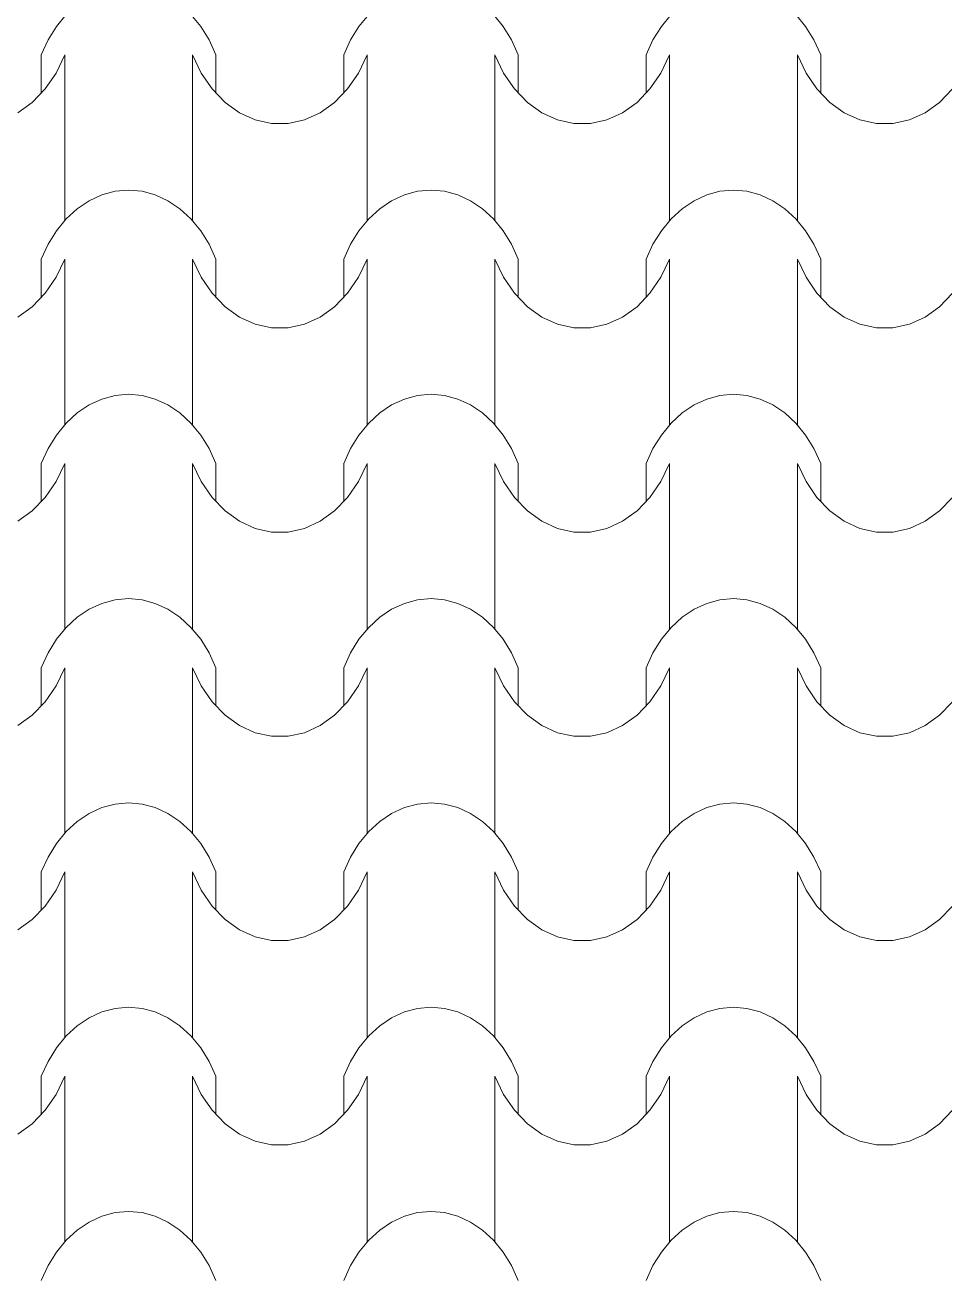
# Model space of a CAD drawing. Header units: millimetres. Extents: x 42452 to 2852333, y -419346 to 834876.
# Drawn here: x 2639261 to 2641314, y 663514 to 666303 of the extents above; entities that cross this region are included whole.
import ezdxf

# ---------------------------------------------------------------- set-up
doc = ezdxf.new("R2010")
doc.units = ezdxf.units.MM
doc.layers.add('M-2 keramitin shtrixi_Ном._пера__21_Pen_No__1', color=7, linetype='Continuous', lineweight=15)
doc.layers.add('memar', color=7, linetype='Continuous', lineweight=25)

# ---------------------------------------------------------------- blocks, each defined once
blk = doc.blocks.new('*X17')
at = {"layer": 'M-2 keramitin shtrixi_Ном._пера__21_Pen_No__1', "color": 7, "linetype": 'Continuous', "lineweight": 15}
for p, q in [((-247007.7, -1353532.8), (-246985.9, -1353506.2)), ((-246707.6, -1353506.2), (-246685.8, -1353532.8)), ((-246332.2, -1353532.8), (-246310.4, -1353506.2)), ((-246032, -1353506.2), (-246010.2, -1353532.8)), ((-245656.6, -1353532.8), (-245634.8, -1353506.2)), ((-245356.5, -1353506.2), (-245334.6, -1353532.8)), ((-247026.5, -1353563), (-247007.7, -1353532.8)), ((-246685.8, -1353532.8), (-246667, -1353563)), ((-246350.9, -1353563), (-246332.2, -1353532.8)), ((-246010.2, -1353532.8), (-245991.5, -1353563)), ((-245675.4, -1353563), (-245656.6, -1353532.8)), ((-245334.6, -1353532.8), (-245315.9, -1353563)), ((-247041.8, -1353596.3), (-247026.5, -1353563)), ((-246667, -1353563), (-246651.7, -1353596.3)), ((-246366.2, -1353596.3), (-246350.9, -1353563)), ((-245991.5, -1353563), (-245976.2, -1353596.3)), ((-245690.6, -1353596.3), (-245675.4, -1353563)), ((-245315.9, -1353563), (-245300.6, -1353596.3)), ((-247041.8, -1353681.3), (-247041.8, -1353596.3)), ((-246989.5, -1353596.3), (-247008.8, -1353636.8)), ((-246989.5, -1353781.3), (-246989.5, -1353596.3)), ((-246704, -1353781.3), (-246704, -1353596.3)), ((-246684.7, -1353636.8), (-246704, -1353596.3)), ((-246651.7, -1353681.3), (-246651.7, -1353596.3)), ((-246366.2, -1353681.3), (-246366.2, -1353596.3)), ((-246313.9, -1353596.3), (-246333.3, -1353636.8)), ((-246313.9, -1353781.3), (-246313.9, -1353596.3)), ((-246028.4, -1353781.3), (-246028.4, -1353596.3)), ((-246009.1, -1353636.8), (-246028.4, -1353596.3)), ((-245976.2, -1353681.3), (-245976.2, -1353596.3)), ((-245690.6, -1353681.3), (-245690.6, -1353596.3)), ((-245638.4, -1353596.3), (-245657.7, -1353636.8)), ((-245638.4, -1353781.3), (-245638.4, -1353596.3)), ((-245352.9, -1353781.3), (-245352.9, -1353596.3)), ((-245333.5, -1353636.8), (-245352.9, -1353596.3)), ((-245300.6, -1353681.3), (-245300.6, -1353596.3)), ((-247008.8, -1353636.8), (-247033.2, -1353672.5)), ((-246660.2, -1353672.5), (-246684.7, -1353636.8)), ((-246333.3, -1353636.8), (-246357.7, -1353672.5)), ((-245984.7, -1353672.5), (-246009.1, -1353636.8)), ((-245657.7, -1353636.8), (-245682.1, -1353672.5)), ((-245309.1, -1353672.5), (-245333.5, -1353636.8)), ((-247033.2, -1353672.5), (-247062.1, -1353702.4)), ((-246631.4, -1353702.4), (-246660.2, -1353672.5)), ((-246357.7, -1353672.5), (-246386.5, -1353702.4)), ((-245955.9, -1353702.4), (-245984.7, -1353672.5)), ((-245682.1, -1353672.5), (-245710.9, -1353702.4)), ((-245280.3, -1353702.4), (-245309.1, -1353672.5)), ((-245006.6, -1353672.5), (-245035.4, -1353702.4)), ((-247062.1, -1353702.4), (-247094.4, -1353725.6)), ((-246599.1, -1353725.6), (-246631.4, -1353702.4)), ((-246386.5, -1353702.4), (-246418.9, -1353725.6)), ((-245923.5, -1353725.6), (-245955.9, -1353702.4)), ((-245710.9, -1353702.4), (-245743.3, -1353725.6)), ((-245248, -1353725.6), (-245280.3, -1353702.4)), ((-245035.4, -1353702.4), (-245067.7, -1353725.6)), ((-246564.1, -1353741.5), (-246599.1, -1353725.6)), ((-246418.9, -1353725.6), (-246453.8, -1353741.5)), ((-245888.5, -1353741.5), (-245923.5, -1353725.6)), ((-245743.3, -1353725.6), (-245778.3, -1353741.5)), ((-245213, -1353741.5), (-245248, -1353725.6)), ((-245067.7, -1353725.6), (-245102.7, -1353741.5)), ((-246527.5, -1353749.6), (-246564.1, -1353741.5)), ((-246509, -1353749.6), (-246527.5, -1353749.6)), ((-246490.4, -1353749.6), (-246509, -1353749.6)), ((-246453.8, -1353741.5), (-246490.4, -1353749.6)), ((-245852, -1353749.6), (-245888.5, -1353741.5)), ((-245833.4, -1353749.6), (-245852, -1353749.6)), ((-245814.8, -1353749.6), (-245833.4, -1353749.6)), ((-245778.3, -1353741.5), (-245814.8, -1353749.6)), ((-245176.4, -1353749.6), (-245213, -1353741.5)), ((-245157.8, -1353749.6), (-245176.4, -1353749.6)), ((-245139.3, -1353749.6), (-245157.8, -1353749.6)), ((-245102.7, -1353741.5), (-245139.3, -1353749.6)), ((-246989.5, -1353966.4), (-246989.5, -1353781.3)), ((-246704, -1353966.4), (-246704, -1353781.3)), ((-246313.9, -1353966.4), (-246313.9, -1353781.3)), ((-246028.4, -1353966.4), (-246028.4, -1353781.3)), ((-245638.4, -1353966.4), (-245638.4, -1353781.3)), ((-245352.9, -1353966.4), (-245352.9, -1353781.3)), ((-246906.4, -1353908.9), (-246876.8, -1353901)), ((-246876.8, -1353901), (-246846.7, -1353898.3)), ((-246846.7, -1353898.3), (-246816.6, -1353901)), ((-246816.6, -1353901), (-246787.1, -1353908.9)), ((-246230.8, -1353908.9), (-246201.3, -1353901)), ((-246201.3, -1353901), (-246171.2, -1353898.3)), ((-246171.2, -1353898.3), (-246141.1, -1353901)), ((-246141.1, -1353901), (-246111.6, -1353908.9)), ((-245555.2, -1353908.9), (-245525.7, -1353901)), ((-245525.7, -1353901), (-245495.6, -1353898.3)), ((-245495.6, -1353898.3), (-245465.5, -1353901)), ((-245465.5, -1353901), (-245436, -1353908.9)), ((-246961.4, -1353940), (-246934.7, -1353922)), ((-246934.7, -1353922), (-246906.4, -1353908.9)), ((-246787.1, -1353908.9), (-246758.8, -1353922)), ((-246758.8, -1353922), (-246732.1, -1353940)), ((-246285.9, -1353940), (-246259.2, -1353922)), ((-246259.2, -1353922), (-246230.8, -1353908.9)), ((-246111.6, -1353908.9), (-246083.2, -1353922)), ((-246083.2, -1353922), (-246056.5, -1353940)), ((-245610.3, -1353940), (-245583.6, -1353922)), ((-245583.6, -1353922), (-245555.2, -1353908.9)), ((-245436, -1353908.9), (-245407.6, -1353922)), ((-245407.6, -1353922), (-245380.9, -1353940)), ((-247007.7, -1353989.1), (-246985.9, -1353962.5)), ((-246985.9, -1353962.5), (-246961.4, -1353940)), ((-246732.1, -1353940), (-246707.6, -1353962.5)), ((-246707.6, -1353962.5), (-246685.8, -1353989.1)), ((-246332.2, -1353989.1), (-246310.4, -1353962.5)), ((-246310.4, -1353962.5), (-246285.9, -1353940)), ((-246056.5, -1353940), (-246032, -1353962.5)), ((-246032, -1353962.5), (-246010.2, -1353989.1)), ((-245656.6, -1353989.1), (-245634.8, -1353962.5)), ((-245634.8, -1353962.5), (-245610.3, -1353940)), ((-245380.9, -1353940), (-245356.5, -1353962.5)), ((-245356.5, -1353962.5), (-245334.6, -1353989.1)), ((-247026.5, -1354019.4), (-247007.7, -1353989.1)), ((-246685.8, -1353989.1), (-246667, -1354019.4)), ((-246350.9, -1354019.4), (-246332.2, -1353989.1)), ((-246010.2, -1353989.1), (-245991.5, -1354019.4)), ((-245675.4, -1354019.4), (-245656.6, -1353989.1)), ((-245334.6, -1353989.1), (-245315.9, -1354019.4)), ((-247041.8, -1354052.6), (-247026.5, -1354019.4)), ((-246667, -1354019.4), (-246651.7, -1354052.6)), ((-246366.2, -1354052.6), (-246350.9, -1354019.4)), ((-245991.5, -1354019.4), (-245976.2, -1354052.6)), ((-245690.6, -1354052.6), (-245675.4, -1354019.4)), ((-245315.9, -1354019.4), (-245300.6, -1354052.6)), ((-247041.8, -1354137.7), (-247041.8, -1354052.6)), ((-246989.5, -1354052.6), (-247008.8, -1354093.1)), ((-246989.5, -1354237.7), (-246989.5, -1354052.6)), ((-246704, -1354237.7), (-246704, -1354052.6)), ((-246684.7, -1354093.1), (-246704, -1354052.6)), ((-246651.7, -1354137.7), (-246651.7, -1354052.6)), ((-246366.2, -1354137.7), (-246366.2, -1354052.6)), ((-246313.9, -1354052.6), (-246333.3, -1354093.1)), ((-246313.9, -1354237.7), (-246313.9, -1354052.6)), ((-246028.4, -1354237.7), (-246028.4, -1354052.6)), ((-246009.1, -1354093.1), (-246028.4, -1354052.6)), ((-245976.2, -1354137.7), (-245976.2, -1354052.6)), ((-245690.6, -1354137.7), (-245690.6, -1354052.6)), ((-245638.4, -1354052.6), (-245657.7, -1354093.1)), ((-245638.4, -1354237.7), (-245638.4, -1354052.6)), ((-245352.9, -1354237.7), (-245352.9, -1354052.6)), ((-245333.5, -1354093.1), (-245352.9, -1354052.6)), ((-245300.6, -1354137.7), (-245300.6, -1354052.6)), ((-247008.8, -1354093.1), (-247033.2, -1354128.8)), ((-246660.2, -1354128.8), (-246684.7, -1354093.1)), ((-246333.3, -1354093.1), (-246357.7, -1354128.8)), ((-245984.7, -1354128.8), (-246009.1, -1354093.1)), ((-245657.7, -1354093.1), (-245682.1, -1354128.8)), ((-245309.1, -1354128.8), (-245333.5, -1354093.1)), ((-247033.2, -1354128.8), (-247062.1, -1354158.8)), ((-246631.4, -1354158.8), (-246660.2, -1354128.8)), ((-246357.7, -1354128.8), (-246386.5, -1354158.8)), ((-245955.9, -1354158.8), (-245984.7, -1354128.8)), ((-245682.1, -1354128.8), (-245710.9, -1354158.8)), ((-245280.3, -1354158.8), (-245309.1, -1354128.8)), ((-245006.6, -1354128.8), (-245035.4, -1354158.8)), ((-247062.1, -1354158.8), (-247094.4, -1354182)), ((-246599.1, -1354182), (-246631.4, -1354158.8)), ((-246564.1, -1354197.9), (-246599.1, -1354182)), ((-246418.9, -1354182), (-246453.8, -1354197.9)), ((-246386.5, -1354158.8), (-246418.9, -1354182)), ((-245923.5, -1354182), (-245955.9, -1354158.8)), ((-245888.5, -1354197.9), (-245923.5, -1354182)), ((-245743.3, -1354182), (-245778.3, -1354197.9)), ((-245710.9, -1354158.8), (-245743.3, -1354182)), ((-245248, -1354182), (-245280.3, -1354158.8)), ((-245213, -1354197.9), (-245248, -1354182)), ((-245067.7, -1354182), (-245102.7, -1354197.9)), ((-245035.4, -1354158.8), (-245067.7, -1354182)), ((-246527.5, -1354205.9), (-246564.1, -1354197.9)), ((-246509, -1354205.9), (-246527.5, -1354205.9)), ((-246490.4, -1354205.9), (-246509, -1354205.9)), ((-246453.8, -1354197.9), (-246490.4, -1354205.9)), ((-245852, -1354205.9), (-245888.5, -1354197.9)), ((-245833.4, -1354205.9), (-245852, -1354205.9)), ((-245814.8, -1354205.9), (-245833.4, -1354205.9)), ((-245778.3, -1354197.9), (-245814.8, -1354205.9)), ((-245176.4, -1354205.9), (-245213, -1354197.9)), ((-245157.8, -1354205.9), (-245176.4, -1354205.9)), ((-245139.3, -1354205.9), (-245157.8, -1354205.9)), ((-245102.7, -1354197.9), (-245139.3, -1354205.9)), ((-246989.5, -1354422.8), (-246989.5, -1354237.7)), ((-246704, -1354422.8), (-246704, -1354237.7)), ((-246313.9, -1354422.8), (-246313.9, -1354237.7)), ((-246028.4, -1354422.8), (-246028.4, -1354237.7)), ((-245638.4, -1354422.8), (-245638.4, -1354237.7)), ((-245352.9, -1354422.8), (-245352.9, -1354237.7)), ((-246961.4, -1354396.3), (-246934.7, -1354378.4)), ((-246934.7, -1354378.4), (-246906.4, -1354365.3)), ((-246906.4, -1354365.3), (-246876.8, -1354357.3)), ((-246876.8, -1354357.3), (-246846.7, -1354354.6)), ((-246846.7, -1354354.6), (-246816.6, -1354357.3)), ((-246816.6, -1354357.3), (-246787.1, -1354365.3)), ((-246787.1, -1354365.3), (-246758.8, -1354378.4)), ((-246758.8, -1354378.4), (-246732.1, -1354396.3)), ((-246285.9, -1354396.3), (-246259.2, -1354378.4)), ((-246259.2, -1354378.4), (-246230.8, -1354365.3)), ((-246230.8, -1354365.3), (-246201.3, -1354357.3)), ((-246201.3, -1354357.3), (-246171.2, -1354354.6)), ((-246171.2, -1354354.6), (-246141.1, -1354357.3)), ((-246141.1, -1354357.3), (-246111.6, -1354365.3)), ((-246111.6, -1354365.3), (-246083.2, -1354378.4)), ((-246083.2, -1354378.4), (-246056.5, -1354396.3)), ((-245610.3, -1354396.3), (-245583.6, -1354378.4)), ((-245583.6, -1354378.4), (-245555.2, -1354365.3)), ((-245555.2, -1354365.3), (-245525.7, -1354357.3)), ((-245525.7, -1354357.3), (-245495.6, -1354354.6)), ((-245495.6, -1354354.6), (-245465.5, -1354357.3)), ((-245465.5, -1354357.3), (-245436, -1354365.3)), ((-245436, -1354365.3), (-245407.6, -1354378.4)), ((-245407.6, -1354378.4), (-245380.9, -1354396.3)), ((-246985.9, -1354418.9), (-246961.4, -1354396.3)), ((-246732.1, -1354396.3), (-246707.6, -1354418.9)), ((-246310.4, -1354418.9), (-246285.9, -1354396.3)), ((-246056.5, -1354396.3), (-246032, -1354418.9)), ((-245634.8, -1354418.9), (-245610.3, -1354396.3)), ((-245380.9, -1354396.3), (-245356.5, -1354418.9)), ((-247007.7, -1354445.5), (-246985.9, -1354418.9)), ((-246707.6, -1354418.9), (-246685.8, -1354445.5)), ((-246332.2, -1354445.5), (-246310.4, -1354418.9)), ((-246032, -1354418.9), (-246010.2, -1354445.5)), ((-245656.6, -1354445.5), (-245634.8, -1354418.9)), ((-245356.5, -1354418.9), (-245334.6, -1354445.5)), ((-247026.5, -1354475.7), (-247007.7, -1354445.5)), ((-246685.8, -1354445.5), (-246667, -1354475.7)), ((-246350.9, -1354475.7), (-246332.2, -1354445.5)), ((-246010.2, -1354445.5), (-245991.5, -1354475.7)), ((-245675.4, -1354475.7), (-245656.6, -1354445.5)), ((-245334.6, -1354445.5), (-245315.9, -1354475.7)), ((-247041.8, -1354509), (-247026.5, -1354475.7)), ((-246667, -1354475.7), (-246651.7, -1354509)), ((-246366.2, -1354509), (-246350.9, -1354475.7)), ((-245991.5, -1354475.7), (-245976.2, -1354509)), ((-245690.6, -1354509), (-245675.4, -1354475.7)), ((-245315.9, -1354475.7), (-245300.6, -1354509)), ((-247041.8, -1354594), (-247041.8, -1354509)), ((-246989.5, -1354509), (-247008.8, -1354549.5)), ((-246989.5, -1354694), (-246989.5, -1354509)), ((-246704, -1354694), (-246704, -1354509)), ((-246684.7, -1354549.5), (-246704, -1354509)), ((-246651.7, -1354594), (-246651.7, -1354509)), ((-246366.2, -1354594), (-246366.2, -1354509)), ((-246313.9, -1354509), (-246333.3, -1354549.5)), ((-246313.9, -1354694), (-246313.9, -1354509)), ((-246028.4, -1354694), (-246028.4, -1354509)), ((-246009.1, -1354549.5), (-246028.4, -1354509)), ((-245976.2, -1354594), (-245976.2, -1354509)), ((-245690.6, -1354594), (-245690.6, -1354509)), ((-245638.4, -1354509), (-245657.7, -1354549.5)), ((-245638.4, -1354694), (-245638.4, -1354509)), ((-245352.9, -1354694), (-245352.9, -1354509)), ((-245333.5, -1354549.5), (-245352.9, -1354509)), ((-245300.6, -1354594), (-245300.6, -1354509)), ((-247008.8, -1354549.5), (-247033.2, -1354585.2)), ((-246660.2, -1354585.2), (-246684.7, -1354549.5)), ((-246333.3, -1354549.5), (-246357.7, -1354585.2)), ((-245984.7, -1354585.2), (-246009.1, -1354549.5)), ((-245657.7, -1354549.5), (-245682.1, -1354585.2)), ((-245309.1, -1354585.2), (-245333.5, -1354549.5)), ((-247033.2, -1354585.2), (-247062.1, -1354615.1)), ((-246631.4, -1354615.1), (-246660.2, -1354585.2)), ((-246357.7, -1354585.2), (-246386.5, -1354615.1)), ((-245955.9, -1354615.1), (-245984.7, -1354585.2)), ((-245682.1, -1354585.2), (-245710.9, -1354615.1)), ((-245280.3, -1354615.1), (-245309.1, -1354585.2)), ((-245006.6, -1354585.2), (-245035.4, -1354615.1)), ((-247062.1, -1354615.1), (-247094.4, -1354638.3)), ((-246599.1, -1354638.3), (-246631.4, -1354615.1)), ((-246386.5, -1354615.1), (-246418.9, -1354638.3)), ((-245923.5, -1354638.3), (-245955.9, -1354615.1)), ((-245710.9, -1354615.1), (-245743.3, -1354638.3)), ((-245248, -1354638.3), (-245280.3, -1354615.1)), ((-245035.4, -1354615.1), (-245067.7, -1354638.3)), ((-246564.1, -1354654.2), (-246599.1, -1354638.3)), ((-246527.5, -1354662.3), (-246564.1, -1354654.2)), ((-246453.8, -1354654.2), (-246490.4, -1354662.3)), ((-246418.9, -1354638.3), (-246453.8, -1354654.2)), ((-245888.5, -1354654.2), (-245923.5, -1354638.3)), ((-245852, -1354662.3), (-245888.5, -1354654.2)), ((-245778.3, -1354654.2), (-245814.8, -1354662.3)), ((-245743.3, -1354638.3), (-245778.3, -1354654.2)), ((-245213, -1354654.2), (-245248, -1354638.3)), ((-245176.4, -1354662.3), (-245213, -1354654.2)), ((-245102.7, -1354654.2), (-245139.3, -1354662.3)), ((-245067.7, -1354638.3), (-245102.7, -1354654.2)), ((-246509, -1354662.3), (-246527.5, -1354662.3)), ((-246490.4, -1354662.3), (-246509, -1354662.3)), ((-245833.4, -1354662.3), (-245852, -1354662.3)), ((-245814.8, -1354662.3), (-245833.4, -1354662.3)), ((-245157.8, -1354662.3), (-245176.4, -1354662.3)), ((-245139.3, -1354662.3), (-245157.8, -1354662.3)), ((-246989.5, -1354879.1), (-246989.5, -1354694)), ((-246704, -1354879.1), (-246704, -1354694)), ((-246313.9, -1354879.1), (-246313.9, -1354694)), ((-246028.4, -1354879.1), (-246028.4, -1354694)), ((-245638.4, -1354879.1), (-245638.4, -1354694)), ((-245352.9, -1354879.1), (-245352.9, -1354694)), ((-246934.7, -1354834.7), (-246906.4, -1354821.6)), ((-246906.4, -1354821.6), (-246876.8, -1354813.7)), ((-246876.8, -1354813.7), (-246846.7, -1354811)), ((-246846.7, -1354811), (-246816.6, -1354813.7)), ((-246816.6, -1354813.7), (-246787.1, -1354821.6)), ((-246787.1, -1354821.6), (-246758.8, -1354834.7)), ((-246259.2, -1354834.7), (-246230.8, -1354821.6)), ((-246230.8, -1354821.6), (-246201.3, -1354813.7)), ((-246201.3, -1354813.7), (-246171.2, -1354811)), ((-246171.2, -1354811), (-246141.1, -1354813.7)), ((-246141.1, -1354813.7), (-246111.6, -1354821.6)), ((-246111.6, -1354821.6), (-246083.2, -1354834.7)), ((-245583.6, -1354834.7), (-245555.2, -1354821.6)), ((-245555.2, -1354821.6), (-245525.7, -1354813.7)), ((-245525.7, -1354813.7), (-245495.6, -1354811)), ((-245495.6, -1354811), (-245465.5, -1354813.7)), ((-245465.5, -1354813.7), (-245436, -1354821.6)), ((-245436, -1354821.6), (-245407.6, -1354834.7)), ((-246985.9, -1354875.2), (-246961.4, -1354852.7)), ((-246961.4, -1354852.7), (-246934.7, -1354834.7)), ((-246758.8, -1354834.7), (-246732.1, -1354852.7)), ((-246732.1, -1354852.7), (-246707.6, -1354875.2)), ((-246310.4, -1354875.2), (-246285.9, -1354852.7)), ((-246285.9, -1354852.7), (-246259.2, -1354834.7)), ((-246083.2, -1354834.7), (-246056.5, -1354852.7)), ((-246056.5, -1354852.7), (-246032, -1354875.2)), ((-245634.8, -1354875.2), (-245610.3, -1354852.7)), ((-245610.3, -1354852.7), (-245583.6, -1354834.7)), ((-245407.6, -1354834.7), (-245380.9, -1354852.7)), ((-245380.9, -1354852.7), (-245356.5, -1354875.2)), ((-247007.7, -1354901.8), (-246985.9, -1354875.2)), ((-246707.6, -1354875.2), (-246685.8, -1354901.8)), ((-246332.2, -1354901.8), (-246310.4, -1354875.2)), ((-246032, -1354875.2), (-246010.2, -1354901.8)), ((-245656.6, -1354901.8), (-245634.8, -1354875.2)), ((-245356.5, -1354875.2), (-245334.6, -1354901.8)), ((-247026.5, -1354932.1), (-247007.7, -1354901.8)), ((-246685.8, -1354901.8), (-246667, -1354932.1)), ((-246350.9, -1354932.1), (-246332.2, -1354901.8)), ((-246010.2, -1354901.8), (-245991.5, -1354932.1)), ((-245675.4, -1354932.1), (-245656.6, -1354901.8)), ((-245334.6, -1354901.8), (-245315.9, -1354932.1)), ((-247041.8, -1354965.3), (-247026.5, -1354932.1)), ((-246667, -1354932.1), (-246651.7, -1354965.3)), ((-246366.2, -1354965.3), (-246350.9, -1354932.1)), ((-245991.5, -1354932.1), (-245976.2, -1354965.3)), ((-245690.6, -1354965.3), (-245675.4, -1354932.1)), ((-245315.9, -1354932.1), (-245300.6, -1354965.3)), ((-247041.8, -1355050.4), (-247041.8, -1354965.3)), ((-246989.5, -1354965.3), (-247008.8, -1355005.8)), ((-246989.5, -1355150.4), (-246989.5, -1354965.3)), ((-246704, -1355150.4), (-246704, -1354965.3)), ((-246684.7, -1355005.8), (-246704, -1354965.3)), ((-246651.7, -1355050.4), (-246651.7, -1354965.3)), ((-246366.2, -1355050.4), (-246366.2, -1354965.3)), ((-246313.9, -1354965.3), (-246333.3, -1355005.8)), ((-246313.9, -1355150.4), (-246313.9, -1354965.3)), ((-246028.4, -1355150.4), (-246028.4, -1354965.3)), ((-246009.1, -1355005.8), (-246028.4, -1354965.3)), ((-245976.2, -1355050.4), (-245976.2, -1354965.3)), ((-245690.6, -1355050.4), (-245690.6, -1354965.3)), ((-245638.4, -1354965.3), (-245657.7, -1355005.8)), ((-245638.4, -1355150.4), (-245638.4, -1354965.3)), ((-245352.9, -1355150.4), (-245352.9, -1354965.3)), ((-245333.5, -1355005.8), (-245352.9, -1354965.3)), ((-245300.6, -1355050.4), (-245300.6, -1354965.3)), ((-247008.8, -1355005.8), (-247033.2, -1355041.5)), ((-246660.2, -1355041.5), (-246684.7, -1355005.8)), ((-246333.3, -1355005.8), (-246357.7, -1355041.5)), ((-245984.7, -1355041.5), (-246009.1, -1355005.8)), ((-245657.7, -1355005.8), (-245682.1, -1355041.5)), ((-245309.1, -1355041.5), (-245333.5, -1355005.8)), ((-247033.2, -1355041.5), (-247062.1, -1355071.5)), ((-246631.4, -1355071.5), (-246660.2, -1355041.5)), ((-246357.7, -1355041.5), (-246386.5, -1355071.5)), ((-245955.9, -1355071.5), (-245984.7, -1355041.5)), ((-245682.1, -1355041.5), (-245710.9, -1355071.5)), ((-245280.3, -1355071.5), (-245309.1, -1355041.5)), ((-245006.6, -1355041.5), (-245035.4, -1355071.5)), ((-247062.1, -1355071.5), (-247094.4, -1355094.7)), ((-246599.1, -1355094.7), (-246631.4, -1355071.5)), ((-246386.5, -1355071.5), (-246418.9, -1355094.7)), ((-245923.5, -1355094.7), (-245955.9, -1355071.5)), ((-245710.9, -1355071.5), (-245743.3, -1355094.7)), ((-245248, -1355094.7), (-245280.3, -1355071.5)), ((-245035.4, -1355071.5), (-245067.7, -1355094.7)), ((-246564.1, -1355110.6), (-246599.1, -1355094.7)), ((-246418.9, -1355094.7), (-246453.8, -1355110.6)), ((-245888.5, -1355110.6), (-245923.5, -1355094.7)), ((-245743.3, -1355094.7), (-245778.3, -1355110.6)), ((-245213, -1355110.6), (-245248, -1355094.7)), ((-245067.7, -1355094.7), (-245102.7, -1355110.6)), ((-246527.5, -1355118.6), (-246564.1, -1355110.6)), ((-246509, -1355118.6), (-246527.5, -1355118.6)), ((-246490.4, -1355118.6), (-246509, -1355118.6)), ((-246453.8, -1355110.6), (-246490.4, -1355118.6)), ((-245852, -1355118.6), (-245888.5, -1355110.6)), ((-245833.4, -1355118.6), (-245852, -1355118.6)), ((-245814.8, -1355118.6), (-245833.4, -1355118.6)), ((-245778.3, -1355110.6), (-245814.8, -1355118.6)), ((-245176.4, -1355118.6), (-245213, -1355110.6)), ((-245157.8, -1355118.6), (-245176.4, -1355118.6)), ((-245139.3, -1355118.6), (-245157.8, -1355118.6)), ((-245102.7, -1355110.6), (-245139.3, -1355118.6)), ((-246989.5, -1355335.5), (-246989.5, -1355150.4)), ((-246704, -1355335.5), (-246704, -1355150.4)), ((-246313.9, -1355335.5), (-246313.9, -1355150.4)), ((-246028.4, -1355335.5), (-246028.4, -1355150.4)), ((-245638.4, -1355335.5), (-245638.4, -1355150.4)), ((-245352.9, -1355335.5), (-245352.9, -1355150.4)), ((-246906.4, -1355278), (-246876.8, -1355270)), ((-246876.8, -1355270), (-246846.7, -1355267.3)), ((-246846.7, -1355267.3), (-246816.6, -1355270)), ((-246816.6, -1355270), (-246787.1, -1355278)), ((-246230.8, -1355278), (-246201.3, -1355270)), ((-246201.3, -1355270), (-246171.2, -1355267.3)), ((-246171.2, -1355267.3), (-246141.1, -1355270)), ((-246141.1, -1355270), (-246111.6, -1355278)), ((-245555.2, -1355278), (-245525.7, -1355270)), ((-245525.7, -1355270), (-245495.6, -1355267.3)), ((-245495.6, -1355267.3), (-245465.5, -1355270)), ((-245465.5, -1355270), (-245436, -1355278)), ((-246961.4, -1355309), (-246934.7, -1355291.1)), ((-246934.7, -1355291.1), (-246906.4, -1355278)), ((-246787.1, -1355278), (-246758.8, -1355291.1)), ((-246758.8, -1355291.1), (-246732.1, -1355309)), ((-246285.9, -1355309), (-246259.2, -1355291.1)), ((-246259.2, -1355291.1), (-246230.8, -1355278)), ((-246111.6, -1355278), (-246083.2, -1355291.1)), ((-246083.2, -1355291.1), (-246056.5, -1355309)), ((-245610.3, -1355309), (-245583.6, -1355291.1)), ((-245583.6, -1355291.1), (-245555.2, -1355278)), ((-245436, -1355278), (-245407.6, -1355291.1)), ((-245407.6, -1355291.1), (-245380.9, -1355309)), ((-246985.9, -1355331.6), (-246961.4, -1355309)), ((-246732.1, -1355309), (-246707.6, -1355331.6)), ((-246310.4, -1355331.6), (-246285.9, -1355309)), ((-246056.5, -1355309), (-246032, -1355331.6)), ((-245634.8, -1355331.6), (-245610.3, -1355309)), ((-245380.9, -1355309), (-245356.5, -1355331.6)), ((-247007.7, -1355358.2), (-246985.9, -1355331.6)), ((-246707.6, -1355331.6), (-246685.8, -1355358.2)), ((-246332.2, -1355358.2), (-246310.4, -1355331.6)), ((-246032, -1355331.6), (-246010.2, -1355358.2)), ((-245656.6, -1355358.2), (-245634.8, -1355331.6)), ((-245356.5, -1355331.6), (-245334.6, -1355358.2)), ((-247026.5, -1355388.4), (-247007.7, -1355358.2)), ((-246685.8, -1355358.2), (-246667, -1355388.4)), ((-246350.9, -1355388.4), (-246332.2, -1355358.2)), ((-246010.2, -1355358.2), (-245991.5, -1355388.4)), ((-245675.4, -1355388.4), (-245656.6, -1355358.2)), ((-245334.6, -1355358.2), (-245315.9, -1355388.4)), ((-247041.8, -1355421.7), (-247026.5, -1355388.4)), ((-246667, -1355388.4), (-246651.7, -1355421.7)), ((-246366.2, -1355421.7), (-246350.9, -1355388.4)), ((-245991.5, -1355388.4), (-245976.2, -1355421.7)), ((-245690.6, -1355421.7), (-245675.4, -1355388.4)), ((-245315.9, -1355388.4), (-245300.6, -1355421.7)), ((-247041.8, -1355506.7), (-247041.8, -1355421.7)), ((-246989.5, -1355421.7), (-247008.8, -1355462.2)), ((-246989.5, -1355606.7), (-246989.5, -1355421.7)), ((-246704, -1355606.7), (-246704, -1355421.7)), ((-246684.7, -1355462.2), (-246704, -1355421.7)), ((-246651.7, -1355506.7), (-246651.7, -1355421.7)), ((-246366.2, -1355506.7), (-246366.2, -1355421.7)), ((-246313.9, -1355421.7), (-246333.3, -1355462.2)), ((-246313.9, -1355606.7), (-246313.9, -1355421.7)), ((-246028.4, -1355606.7), (-246028.4, -1355421.7)), ((-246009.1, -1355462.2), (-246028.4, -1355421.7)), ((-245976.2, -1355506.7), (-245976.2, -1355421.7)), ((-245690.6, -1355506.7), (-245690.6, -1355421.7)), ((-245638.4, -1355421.7), (-245657.7, -1355462.2)), ((-245638.4, -1355606.7), (-245638.4, -1355421.7)), ((-245352.9, -1355606.7), (-245352.9, -1355421.7)), ((-245333.5, -1355462.2), (-245352.9, -1355421.7)), ((-245300.6, -1355506.7), (-245300.6, -1355421.7)), ((-247008.8, -1355462.2), (-247033.2, -1355497.9)), ((-246660.2, -1355497.9), (-246684.7, -1355462.2)), ((-246333.3, -1355462.2), (-246357.7, -1355497.9)), ((-245984.7, -1355497.9), (-246009.1, -1355462.2)), ((-245657.7, -1355462.2), (-245682.1, -1355497.9)), ((-245309.1, -1355497.9), (-245333.5, -1355462.2)), ((-247033.2, -1355497.9), (-247062.1, -1355527.8)), ((-246631.4, -1355527.8), (-246660.2, -1355497.9)), ((-246357.7, -1355497.9), (-246386.5, -1355527.8)), ((-245955.9, -1355527.8), (-245984.7, -1355497.9)), ((-245682.1, -1355497.9), (-245710.9, -1355527.8)), ((-245280.3, -1355527.8), (-245309.1, -1355497.9)), ((-245006.6, -1355497.9), (-245035.4, -1355527.8)), ((-247062.1, -1355527.8), (-247094.4, -1355551)), ((-246599.1, -1355551), (-246631.4, -1355527.8)), ((-246564.1, -1355566.9), (-246599.1, -1355551)), ((-246418.9, -1355551), (-246453.8, -1355566.9)), ((-246386.5, -1355527.8), (-246418.9, -1355551)), ((-245923.5, -1355551), (-245955.9, -1355527.8)), ((-245888.5, -1355566.9), (-245923.5, -1355551)), ((-245743.3, -1355551), (-245778.3, -1355566.9)), ((-245710.9, -1355527.8), (-245743.3, -1355551)), ((-245248, -1355551), (-245280.3, -1355527.8)), ((-245213, -1355566.9), (-245248, -1355551)), ((-245067.7, -1355551), (-245102.7, -1355566.9)), ((-245035.4, -1355527.8), (-245067.7, -1355551)), ((-246527.5, -1355575), (-246564.1, -1355566.9)), ((-246509, -1355575), (-246527.5, -1355575)), ((-246490.4, -1355575), (-246509, -1355575)), ((-246453.8, -1355566.9), (-246490.4, -1355575)), ((-245852, -1355575), (-245888.5, -1355566.9)), ((-245833.4, -1355575), (-245852, -1355575)), ((-245814.8, -1355575), (-245833.4, -1355575)), ((-245778.3, -1355566.9), (-245814.8, -1355575)), ((-245176.4, -1355575), (-245213, -1355566.9)), ((-245157.8, -1355575), (-245176.4, -1355575)), ((-245139.3, -1355575), (-245157.8, -1355575)), ((-245102.7, -1355566.9), (-245139.3, -1355575)), ((-246989.5, -1355791.8), (-246989.5, -1355606.7)), ((-246704, -1355791.8), (-246704, -1355606.7)), ((-246313.9, -1355791.8), (-246313.9, -1355606.7)), ((-246028.4, -1355791.8), (-246028.4, -1355606.7)), ((-245638.4, -1355791.8), (-245638.4, -1355606.7)), ((-245352.9, -1355791.8), (-245352.9, -1355606.7)), ((-246934.7, -1355747.4), (-246906.4, -1355734.3)), ((-246906.4, -1355734.3), (-246876.8, -1355726.4)), ((-246876.8, -1355726.4), (-246846.7, -1355723.7)), ((-246846.7, -1355723.7), (-246816.6, -1355726.4)), ((-246816.6, -1355726.4), (-246787.1, -1355734.3)), ((-246787.1, -1355734.3), (-246758.8, -1355747.4)), ((-246259.2, -1355747.4), (-246230.8, -1355734.3)), ((-246230.8, -1355734.3), (-246201.3, -1355726.4)), ((-246201.3, -1355726.4), (-246171.2, -1355723.7)), ((-246171.2, -1355723.7), (-246141.1, -1355726.4)), ((-246141.1, -1355726.4), (-246111.6, -1355734.3)), ((-246111.6, -1355734.3), (-246083.2, -1355747.4)), ((-245583.6, -1355747.4), (-245555.2, -1355734.3)), ((-245555.2, -1355734.3), (-245525.7, -1355726.4)), ((-245525.7, -1355726.4), (-245495.6, -1355723.7)), ((-245495.6, -1355723.7), (-245465.5, -1355726.4)), ((-245465.5, -1355726.4), (-245436, -1355734.3)), ((-245436, -1355734.3), (-245407.6, -1355747.4)), ((-246985.9, -1355787.9), (-246961.4, -1355765.4)), ((-246961.4, -1355765.4), (-246934.7, -1355747.4)), ((-246758.8, -1355747.4), (-246732.1, -1355765.4)), ((-246732.1, -1355765.4), (-246707.6, -1355787.9)), ((-246310.4, -1355787.9), (-246285.9, -1355765.4)), ((-246285.9, -1355765.4), (-246259.2, -1355747.4)), ((-246083.2, -1355747.4), (-246056.5, -1355765.4)), ((-246056.5, -1355765.4), (-246032, -1355787.9)), ((-245634.8, -1355787.9), (-245610.3, -1355765.4)), ((-245610.3, -1355765.4), (-245583.6, -1355747.4)), ((-245407.6, -1355747.4), (-245380.9, -1355765.4)), ((-245380.9, -1355765.4), (-245356.5, -1355787.9)), ((-247007.7, -1355814.5), (-246985.9, -1355787.9)), ((-246707.6, -1355787.9), (-246685.8, -1355814.5)), ((-246332.2, -1355814.5), (-246310.4, -1355787.9)), ((-246032, -1355787.9), (-246010.2, -1355814.5)), ((-245656.6, -1355814.5), (-245634.8, -1355787.9)), ((-245356.5, -1355787.9), (-245334.6, -1355814.5)), ((-247026.5, -1355844.8), (-247007.7, -1355814.5)), ((-246685.8, -1355814.5), (-246667, -1355844.8)), ((-246350.9, -1355844.8), (-246332.2, -1355814.5)), ((-246010.2, -1355814.5), (-245991.5, -1355844.8)), ((-245675.4, -1355844.8), (-245656.6, -1355814.5)), ((-245334.6, -1355814.5), (-245315.9, -1355844.8)), ((-247041.8, -1355878), (-247026.5, -1355844.8)), ((-246667, -1355844.8), (-246651.7, -1355878)), ((-246366.2, -1355878), (-246350.9, -1355844.8)), ((-245991.5, -1355844.8), (-245976.2, -1355878)), ((-245690.6, -1355878), (-245675.4, -1355844.8)), ((-245315.9, -1355844.8), (-245300.6, -1355878)), ((-247041.8, -1355963.1), (-247041.8, -1355878)), ((-246989.5, -1355878), (-247008.8, -1355918.5)), ((-246989.5, -1356063.1), (-246989.5, -1355878)), ((-246704, -1356063.1), (-246704, -1355878)), ((-246684.7, -1355918.5), (-246704, -1355878)), ((-246651.7, -1355963.1), (-246651.7, -1355878)), ((-246366.2, -1355963.1), (-246366.2, -1355878)), ((-246313.9, -1355878), (-246333.3, -1355918.5)), ((-246313.9, -1356063.1), (-246313.9, -1355878)), ((-246028.4, -1356063.1), (-246028.4, -1355878)), ((-246009.1, -1355918.5), (-246028.4, -1355878)), ((-245976.2, -1355963.1), (-245976.2, -1355878)), ((-245690.6, -1355963.1), (-245690.6, -1355878)), ((-245638.4, -1355878), (-245657.7, -1355918.5)), ((-245638.4, -1356063.1), (-245638.4, -1355878)), ((-245352.9, -1356063.1), (-245352.9, -1355878)), ((-245333.5, -1355918.5), (-245352.9, -1355878)), ((-245300.6, -1355963.1), (-245300.6, -1355878)), ((-247008.8, -1355918.5), (-247033.2, -1355954.2)), ((-246660.2, -1355954.2), (-246684.7, -1355918.5)), ((-246333.3, -1355918.5), (-246357.7, -1355954.2)), ((-245984.7, -1355954.2), (-246009.1, -1355918.5)), ((-245657.7, -1355918.5), (-245682.1, -1355954.2)), ((-245309.1, -1355954.2), (-245333.5, -1355918.5)), ((-247033.2, -1355954.2), (-247062.1, -1355984.2)), ((-246631.4, -1355984.2), (-246660.2, -1355954.2)), ((-246357.7, -1355954.2), (-246386.5, -1355984.2)), ((-245955.9, -1355984.2), (-245984.7, -1355954.2)), ((-245682.1, -1355954.2), (-245710.9, -1355984.2)), ((-245280.3, -1355984.2), (-245309.1, -1355954.2)), ((-245006.6, -1355954.2), (-245035.4, -1355984.2)), ((-247062.1, -1355984.2), (-247094.4, -1356007.4)), ((-246599.1, -1356007.4), (-246631.4, -1355984.2)), ((-246386.5, -1355984.2), (-246418.9, -1356007.4)), ((-245923.5, -1356007.4), (-245955.9, -1355984.2)), ((-245710.9, -1355984.2), (-245743.3, -1356007.4)), ((-245248, -1356007.4), (-245280.3, -1355984.2)), ((-245035.4, -1355984.2), (-245067.7, -1356007.4)), ((-246564.1, -1356023.3), (-246599.1, -1356007.4)), ((-246527.5, -1356031.3), (-246564.1, -1356023.3)), ((-246453.8, -1356023.3), (-246490.4, -1356031.3)), ((-246418.9, -1356007.4), (-246453.8, -1356023.3)), ((-245888.5, -1356023.3), (-245923.5, -1356007.4)), ((-245852, -1356031.3), (-245888.5, -1356023.3)), ((-245778.3, -1356023.3), (-245814.8, -1356031.3)), ((-245743.3, -1356007.4), (-245778.3, -1356023.3)), ((-245213, -1356023.3), (-245248, -1356007.4)), ((-245176.4, -1356031.3), (-245213, -1356023.3)), ((-245102.7, -1356023.3), (-245139.3, -1356031.3)), ((-245067.7, -1356007.4), (-245102.7, -1356023.3)), ((-246509, -1356031.3), (-246527.5, -1356031.3)), ((-246490.4, -1356031.3), (-246509, -1356031.3)), ((-245833.4, -1356031.3), (-245852, -1356031.3)), ((-245814.8, -1356031.3), (-245833.4, -1356031.3)), ((-245157.8, -1356031.3), (-245176.4, -1356031.3)), ((-245139.3, -1356031.3), (-245157.8, -1356031.3)), ((-246989.5, -1356248.2), (-246989.5, -1356063.1)), ((-246704, -1356248.2), (-246704, -1356063.1)), ((-246313.9, -1356248.2), (-246313.9, -1356063.1)), ((-246028.4, -1356248.2), (-246028.4, -1356063.1)), ((-245638.4, -1356248.2), (-245638.4, -1356063.1)), ((-245352.9, -1356248.2), (-245352.9, -1356063.1)), ((-246934.7, -1356203.8), (-246906.4, -1356190.7)), ((-246906.4, -1356190.7), (-246876.8, -1356182.7)), ((-246876.8, -1356182.7), (-246846.7, -1356180)), ((-246846.7, -1356180), (-246816.6, -1356182.7)), ((-246816.6, -1356182.7), (-246787.1, -1356190.7)), ((-246787.1, -1356190.7), (-246758.8, -1356203.8)), ((-246259.2, -1356203.8), (-246230.8, -1356190.7)), ((-246230.8, -1356190.7), (-246201.3, -1356182.7)), ((-246201.3, -1356182.7), (-246171.2, -1356180)), ((-246171.2, -1356180), (-246141.1, -1356182.7)), ((-246141.1, -1356182.7), (-246111.6, -1356190.7)), ((-246111.6, -1356190.7), (-246083.2, -1356203.8)), ((-245583.6, -1356203.8), (-245555.2, -1356190.7)), ((-245555.2, -1356190.7), (-245525.7, -1356182.7)), ((-245525.7, -1356182.7), (-245495.6, -1356180)), ((-245495.6, -1356180), (-245465.5, -1356182.7)), ((-245465.5, -1356182.7), (-245436, -1356190.7)), ((-245436, -1356190.7), (-245407.6, -1356203.8)), ((-246961.4, -1356221.7), (-246934.7, -1356203.8)), ((-246758.8, -1356203.8), (-246732.1, -1356221.7)), ((-246285.9, -1356221.7), (-246259.2, -1356203.8)), ((-246083.2, -1356203.8), (-246056.5, -1356221.7)), ((-245610.3, -1356221.7), (-245583.6, -1356203.8)), ((-245407.6, -1356203.8), (-245380.9, -1356221.7)), ((-247007.7, -1356270.9), (-246985.9, -1356244.3)), ((-246985.9, -1356244.3), (-246961.4, -1356221.7)), ((-246732.1, -1356221.7), (-246707.6, -1356244.3)), ((-246707.6, -1356244.3), (-246685.8, -1356270.9)), ((-246332.2, -1356270.9), (-246310.4, -1356244.3)), ((-246310.4, -1356244.3), (-246285.9, -1356221.7)), ((-246056.5, -1356221.7), (-246032, -1356244.3)), ((-246032, -1356244.3), (-246010.2, -1356270.9)), ((-245656.6, -1356270.9), (-245634.8, -1356244.3)), ((-245634.8, -1356244.3), (-245610.3, -1356221.7)), ((-245380.9, -1356221.7), (-245356.5, -1356244.3)), ((-245356.5, -1356244.3), (-245334.6, -1356270.9)), ((-247026.5, -1356301.1), (-247007.7, -1356270.9)), ((-246685.8, -1356270.9), (-246667, -1356301.1)), ((-246350.9, -1356301.1), (-246332.2, -1356270.9)), ((-246010.2, -1356270.9), (-245991.5, -1356301.1)), ((-245675.4, -1356301.1), (-245656.6, -1356270.9)), ((-245334.6, -1356270.9), (-245315.9, -1356301.1)), ((-247041.8, -1356334.4), (-247026.5, -1356301.1)), ((-246667, -1356301.1), (-246651.7, -1356334.4)), ((-246366.2, -1356334.4), (-246350.9, -1356301.1)), ((-245991.5, -1356301.1), (-245976.2, -1356334.4)), ((-245690.6, -1356334.4), (-245675.4, -1356301.1)), ((-245315.9, -1356301.1), (-245300.6, -1356334.4))]:
    blk.add_line(p, q, dxfattribs=at)
blk = doc.blocks.new('Fill_2')
at = {"layer": 'M-2 keramitin shtrixi_Ном._пера__21_Pen_No__1', "color": 7, "linetype": 'Continuous', "lineweight": 15}
blk.add_blockref('*X17', (0, 0), dxfattribs=at)

msp = doc.modelspace()

# ---------------------------------------------------------------- block references
at = {"layer": 'memar', "color": 7, "linetype": 'Continuous', "lineweight": 25}
msp.add_blockref('Fill_2', (2886339.52978, 2019832.0495), dxfattribs=at)

doc.saveas('drawing.dxf')
